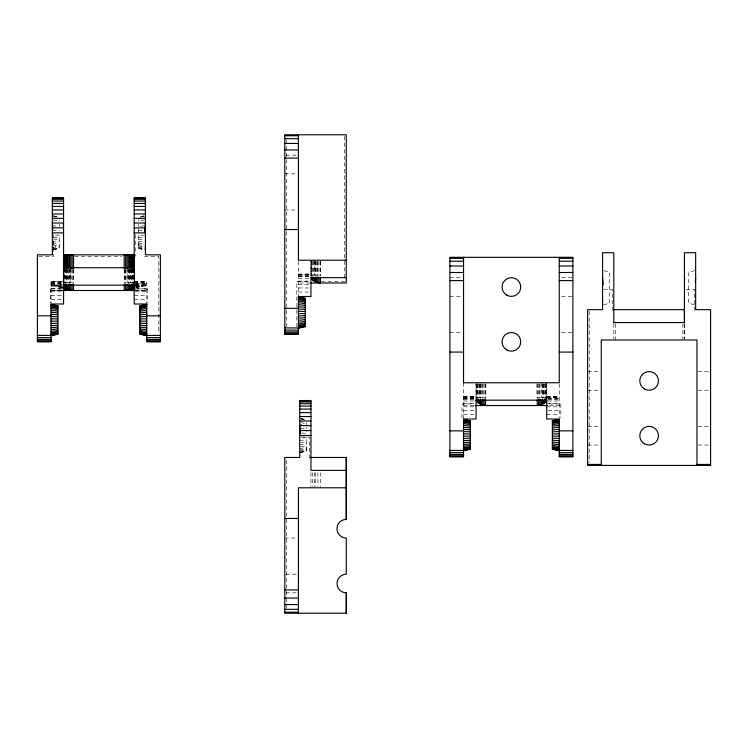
<?xml version="1.0" encoding="UTF-8"?>
<svg xmlns="http://www.w3.org/2000/svg" width="748" height="748" viewBox="0 0 748 748"><rect width="100%" height="100%" fill="white"/><g stroke="black" fill="none" stroke-linecap="round" stroke-linejoin="round"><path stroke-width="0.56" stroke-dasharray="3.74 2.81" d="M63.561 283.913L63.561 268.719M286.353 608.133L286.353 459.038M684.439 323.66L684.429 338.816L684.429 323.716M310.953 275.516L311 260.211L311.131 276.274M476.083 398.058L476.121 383.846M135.341 285.97L146.739 285.97L134.144 284.698L134.201 268.85M546.536 398.815L546.61 383.902M63.645 283.567L63.954 268.85M135.061 290.505L146.739 290.505L147.478 288.934L135.902 288.934M549.2 403.948L560.832 403.948L559.242 405.538L548.742 405.538M140.381 216.901L144.411 215.733M53.351 250L59.41 248.252L59.41 235.059L52.341 235.349M694.649 270.57L688.59 272.319L688.59 303.09L694.649 304.838M603.589 304.838L609.639 303.09L609.639 272.319L603.589 270.57M300.743 452.643L306.802 450.894L306.802 437.692L299.733 437.991M140.381 217.06L144.411 215.91M53.351 249.832L59.41 248.102M299.733 452.755L306.802 450.735M142.401 216.985L144.411 216.424M53.351 249.308L59.41 247.635M299.733 452.231L306.802 450.268M52.341 248.719L59.41 246.868M299.733 451.362L306.802 449.501M135.921 287.737L146.739 284.96L135.21 284.96M136.014 287.625L146.739 284.96L134.715 286.97M52.341 247.532L59.41 245.811M299.733 450.165L306.802 448.454M136.043 287.428L146.739 284.96L135.986 287.157M144.411 219.921L138.361 221.24L138.361 219.921M53.351 245.821L59.41 244.493M299.733 448.678L306.802 447.136M52.341 244.278L59.41 242.941M300.743 446.724L306.802 445.584M52.341 242.287L59.41 241.183M299.733 444.929L306.802 443.826M140.381 226.233L145.421 225.625M53.351 239.986L59.41 239.257M300.743 442.629L306.802 441.9M61.28 285.97L51.032 285.97L61.336 284.932M53.351 237.696L59.41 237.2M299.733 440.413L306.802 439.843M51.032 285.97L61.327 285.297M61.86 288.934L50.294 288.934L51.032 290.505L61.373 290.046M138.361 230.683L143.401 230.468M61.542 290.505L51.032 290.505L61.467 290.271M51.032 290.505L62.14 290.411M285.923 155.173L297.283 155.173M284.792 173.807L297.283 173.807M284.792 209.973L297.283 209.973M38.971 256.396L53.435 256.396L53.435 234.442M74.678 256.396L121.943 256.396M144.336 256.396L158.8 256.396L158.8 333.234M298.424 274.058L310.953 274.058M298.424 274.189L310.953 274.189M298.424 274.591L310.953 274.591M298.424 274.974L310.953 274.974M298.424 275.778L310.953 275.778M298.424 276.405L309.812 276.405M298.424 276.61L309.812 276.61M449.913 277.714L462.404 277.714M561.514 277.714L572.884 277.714M298.424 278.462L309.812 278.462M298.424 281.108L310.953 281.108M296.834 326.857L296.834 281.407L309.672 281.407M321.341 281.407L344.688 281.407L344.688 279.088M63.561 281.566L51.032 281.566L51.032 303.323M134.21 281.566L146.739 281.566L146.739 303.323M51.032 281.697L63.561 281.697M134.21 281.697L146.739 281.697M51.032 282.099L63.561 282.099M134.21 282.099L146.739 282.099M51.032 282.482L63.561 282.482M134.21 282.482L146.739 282.482M309.999 282.996L298.424 282.996L296.834 281.407M51.032 283.286L63.561 283.286L63.561 269.467M134.21 283.286L146.739 283.286M51.032 283.913L62.421 283.913M146.739 283.913L134.21 283.913L134.21 269.467M51.032 284.118L62.421 284.118M135.341 284.118L146.739 284.118M298.424 284.287L310.953 284.287M63.711 284.96L51.032 284.96L61.85 287.737M298.424 287.961L309.812 287.961M51.032 288.616L61.28 288.616M135.341 288.616L146.739 288.616M603.664 289.27L612.229 289.27L612.229 311.233M686.01 289.27L694.565 289.27L694.565 311.233M51.032 291.795L61.28 291.795M135.341 291.795L146.739 291.795M298.424 292.047L310.953 292.047M51.032 295.469L61.28 295.469M134.21 295.469L146.739 295.469M449.913 296.348L462.404 296.348M561.514 296.348L572.884 296.348M51.032 299.555L61.28 299.555M134.21 299.555L146.739 299.555M449.913 332.514L462.404 332.514M561.514 332.514L571.743 332.514M587.629 371.588L600.13 371.588M698.099 371.588L710.6 371.588M587.629 390.222L600.13 390.222M698.099 390.222L710.6 390.222M463.545 396.599L476.074 396.599M546.713 396.599L559.242 396.599M463.545 396.73L476.074 396.73M546.713 396.73L559.242 396.73M463.545 397.132L476.074 397.132M546.713 397.132L559.242 397.132M463.545 397.515L476.074 397.515M546.713 397.515L559.242 397.515M463.545 398.319L474.933 398.319M547.854 398.319L559.242 398.319M463.545 398.946L474.933 398.946M547.854 398.946L559.242 398.946M463.545 399.142L474.933 399.142M547.854 399.142L559.242 399.142M463.545 401.003L476.074 401.003M547.854 401.003L559.242 401.003M463.545 403.649L476.074 403.649M546.713 403.649L559.242 403.649M461.955 417.936L461.955 403.948L473.587 403.948M474.045 405.538L463.545 405.538L461.955 403.948M463.545 406.828L476.074 406.828M546.713 406.828L559.242 406.828M463.545 410.502L476.074 410.502M547.854 410.502L559.242 410.502M463.545 414.588L474.933 414.588M546.713 414.588L559.242 414.588M587.629 426.388L600.13 426.388M698.099 426.388L708.328 426.388M300.818 437.075L309.382 437.075L309.382 459.038M587.629 445.023L600.13 445.023M698.099 445.023L710.6 445.023M284.792 538.027L297.283 538.027M285.923 574.193L297.283 574.193M285.923 592.827L297.283 592.827M135.631 290.411L146.739 290.505L135.248 289.99M135.145 290.243L146.739 290.505M52.341 230.384L59.41 230.683M144.411 235.311L138.361 235.059L138.361 248.252L145.421 250.299M301.753 433.111L306.802 433.316L306.802 431.175M135.294 285.222L146.739 285.97M138.361 237.2L144.411 237.696M52.341 225.625L57.39 226.233M138.361 239.257L144.411 239.986M300.743 428.389L306.802 429.118L306.802 427.192M138.361 241.183L144.411 242.137M63.047 286.97L51.032 284.96L61.757 287.625M138.361 242.941L144.411 244.091M299.733 424.097L301.753 424.481M61.775 287.157L51.032 284.96L61.719 287.428M53.351 219.921L59.41 221.24L59.41 219.921M138.361 244.493L145.421 246.036M300.743 422.555L306.802 423.882M138.361 245.811L145.421 247.532M138.361 246.868L145.421 248.719M53.351 216.424L55.371 216.985M138.361 247.635L145.421 249.589M300.743 419.067L303.772 419.909M53.351 215.91L57.39 217.06M138.361 248.102L145.421 250.122M300.743 418.543L304.782 419.703M53.351 215.733L57.39 216.901M300.743 418.375L305.792 419.824M133.808 268.85L134.144 284.698M476.177 383.902L476.252 398.815M546.666 382.752L546.713 398.058M63.571 267.719L63.617 283.567M134.201 268.878L134.21 282.763M682.877 323.716L682.877 338.825M615.352 323.716L615.352 339.985M613.799 323.716L613.799 338.816M589.2 311.233L589.2 462.657M560.832 403.948L560.832 417.936M559.242 383.892L559.242 418.356M546.713 383.883L546.713 398.946M546.339 383.883L546.339 398.534M545.89 383.864L545.89 398.254M545.255 383.902L545.255 398.871M545.152 383.911L545.152 397.852M544.469 383.883L544.469 398.516M543.534 383.911L543.534 397.843M543.366 383.911L543.366 397.852M542.459 383.883L542.459 398.562M542.263 383.911L542.263 397.852M541.281 382.752L541.281 397.758M540 383.874L540 398.375M539.738 383.911L539.738 397.852M538.644 383.883L538.644 398.572M537.242 383.892L537.242 398.703M536.933 383.911L536.933 397.852M485.854 383.911L485.854 397.852M485.546 383.892L485.546 398.703M484.143 383.883L484.143 398.572M483.049 383.911L483.049 397.852M482.787 383.874L482.787 398.375M481.516 383.911L481.516 397.758M480.525 383.911L480.525 397.852M480.328 383.883L480.328 398.562M479.421 383.911L479.421 397.852M479.262 383.911L479.262 397.843M478.318 383.883L478.318 398.516M477.635 383.911L477.635 397.852M477.533 383.902L477.533 398.871M476.906 383.864L476.906 398.254M476.448 383.883L476.448 398.534M476.074 383.883L476.074 398.591M463.545 382.752L463.545 419.03M344.688 136.37L344.688 277.929M320.733 261.379L320.733 275.32M320.733 472.68L320.733 486.621M320.425 261.351L320.425 276.162M319.022 261.342L319.022 276.031M317.928 261.379L317.928 275.32M317.928 472.68L317.928 486.621M317.666 261.333L317.666 275.834M316.395 261.37L316.395 276.377M315.404 261.379L315.404 275.32M315.404 472.68L315.404 486.621M315.207 261.342L315.207 276.021M314.3 260.211L314.3 275.32M314.3 472.68L314.3 486.621M314.132 261.37L314.132 275.311M313.197 261.342L313.197 275.975M312.412 261.361L312.412 276.33M312.514 472.68L312.514 486.621M311.785 261.323L311.785 275.713M311.327 260.211L311.327 275.993M310.953 261.342L310.953 276.059M310.953 472.624L310.953 486.621M306.802 422.564L306.802 425.434M298.424 261.351L298.424 295.815M286.381 139.876L286.381 326.848M147.478 288.934L147.478 302.921M138.361 224.55L138.361 226.476M138.361 228.533L138.361 232.871M135.771 234.442L135.771 256.396M134.06 268.738L134.06 283.801M133.789 268.887L133.724 283.492M133.303 268.887L133.219 283.183M132.648 268.887L132.648 282.828M132.536 268.756L132.536 283.857M131.826 268.887L131.826 282.828M131.695 269.71L131.695 283.455M130.853 268.887L130.853 282.828M130.704 268.831L130.704 282.828M129.759 268.887L129.759 282.828M129.582 269.729L129.582 283.492M128.544 268.887L128.544 282.828M128.347 268.775L128.347 283.875M127.235 267.719L127.235 282.828M127.029 269.598L127.029 283.24M125.851 268.887L125.851 282.828M125.636 269.719L125.636 283.464M124.42 268.887L124.42 282.828M124.196 269.785L124.196 283.595M73.575 269.785L73.575 283.595M73.351 268.887L73.351 282.828M72.135 269.719L72.135 283.464M71.92 268.887L71.92 282.828M70.742 269.598L70.742 283.24M70.536 267.719L70.536 282.828M69.414 268.775L69.414 283.875M69.227 268.887L69.227 282.828M68.19 269.729L68.19 283.492M68.012 268.887L68.012 282.828M67.068 268.831L67.068 282.828M66.909 268.887L66.909 282.828M66.076 269.71L66.076 283.455M65.946 268.887L65.946 282.828M65.235 268.756L65.235 283.857M64.468 267.719L64.552 283.183M64.038 269.729L64.038 283.492M63.982 268.887L63.982 282.828M63.711 268.738L63.711 283.801M59.41 224.55L59.41 226.476M50.294 288.934L50.294 302.921"/><path stroke-width="1.12" d="M311.159 282.996L346.268 282.996L346.268 134.78L284.792 134.78L284.792 334.281L298.424 334.281L298.424 296.498L310.953 296.498L310.953 277.19L311.346 277.639M310.953 457.467L346.268 457.467L346.268 519.393A9.313 9.313 0 0 0 336.955 528.705A9.313 9.313 0 0 0 346.268 538.027L346.268 574.193A9.313 9.313 0 0 0 336.983 583.515A9.313 9.313 0 0 0 346.296 592.827L346.268 613.22L284.792 613.22L284.792 457.467L299.733 457.467L299.733 400.526L310.953 400.526L310.953 470.361L346.268 470.361M346.268 613.22L346.296 592.827M546.33 400.18L546.713 399.722L546.713 419.03L559.242 419.03L559.242 456.813L572.884 456.813L572.884 257.321L449.913 257.321L449.913 456.813L463.545 456.813L463.545 419.03L476.074 419.03L476.074 399.722L476.467 400.18M546.713 401.003L546.713 400.18L476.074 400.18M684.439 322.491L684.439 309.663L613.79 309.663M63.561 268.345L63.561 197.883L52.341 197.883L52.341 254.825L37.4 254.825L37.4 341.789L51.032 341.789L51.032 304.006L63.561 304.006L63.617 284.698L63.561 285.97M144.775 229.87L145.421 223.016L134.21 223.016M695.219 282.417L695.659 277.845M63.253 225.298L63.561 223.016L52.341 223.016L52.781 227.579M144.701 232.254L145.421 227.888L134.21 227.888M546.526 399.965C545.488 403.864 540.785 405.117 537.242 405.538L537.242 399.843M134.06 284.96L130.704 288.663L124.196 290.505L124.196 284.754M128.347 285.035L128.347 289.691L133.761 288.298M133.873 288.158L129.582 289.224L129.582 284.633M133.911 287.924L130.704 288.663L130.704 285.166M146.739 304.314L139.876 305.857L139.876 334.141L146.739 335.684M51.032 335.684L57.895 334.141L57.895 305.857L51.032 304.314M298.424 328.176L305.287 326.633L305.287 298.349L298.424 296.806M559.242 419.348L552.389 420.89L552.389 449.174L559.242 450.717M463.545 450.717L470.408 449.174L470.408 420.89L463.545 419.348M139.876 306.016L146.739 304.492M51.032 335.515L57.895 333.982M305.287 326.474L298.424 327.998L284.792 327.895M552.389 421.049L559.242 419.525M463.545 450.539L470.408 449.015M139.876 306.493L146.739 305.016M51.032 334.992L57.895 333.514M298.424 327.484L305.287 326.006M552.389 421.517L559.242 420.049M463.545 450.025L470.408 448.548M133.845 287.597L131.695 288.036L131.695 284.595M139.876 307.26L146.739 305.876M51.032 334.132L57.895 332.748M298.424 326.624L305.287 325.23M552.389 422.293L559.242 420.9M463.545 449.165L470.408 447.772M139.876 308.316L146.739 307.045M51.032 332.963L57.895 331.682M298.424 325.455L305.287 324.174M552.389 423.349L559.242 422.078M463.545 447.996L470.408 446.715M134.715 286.97L132.536 287.335L132.536 285.016M139.876 309.635L146.739 308.503M51.032 331.495L57.895 330.373M298.424 323.987L305.287 322.856M552.389 424.668L559.242 423.536M463.545 446.528L470.408 445.397M139.876 311.187L146.739 310.224M51.032 329.784L57.895 328.821M298.424 322.276L305.287 321.313M552.389 426.22L559.242 425.257M463.545 444.808L470.408 443.854M139.876 312.935L146.739 312.159M51.032 327.848L57.895 327.072M298.424 320.331L305.287 319.564M552.389 427.959L559.242 427.192M463.545 442.872L470.408 442.105M139.876 314.833L146.739 314.272M51.032 325.735L57.895 325.165M298.424 318.227L305.287 317.657M552.389 429.866L559.242 429.305M463.545 440.759L470.408 440.198M139.876 316.853L146.739 316.516M51.032 323.491L57.895 323.145M298.424 315.983L305.287 315.637M552.389 431.886L559.242 431.54M463.545 438.524L470.408 438.178M63.673 289.944L69.414 289.691L73.575 290.505L73.575 284.754M63.617 285.147L134.21 285.147L134.21 285.97M63.786 290.215L70.742 290.065L70.742 284.38M298.424 313.664L305.287 313.552M139.876 318.947L146.739 318.826M51.032 321.173L57.895 321.06M552.389 433.98L559.242 433.859M463.545 436.206L470.408 436.093M63.253 290.411L72.135 290.336L72.135 284.605M284.792 135.762L298.424 135.762M284.792 138.679L298.424 138.679M284.792 143.448L298.424 143.448M284.792 149.965L298.424 149.965M284.792 158.071L298.424 158.071M52.341 198.239L63.561 198.239M134.21 198.239L145.421 198.239M52.341 199.305L63.561 199.305M134.21 199.305L145.421 199.305M52.341 201.044L63.561 201.044M134.21 201.044L145.421 201.044M52.341 203.437L63.561 203.437M134.21 203.437L145.421 203.437M52.341 206.429L63.561 206.429M134.21 206.429L145.421 206.429M52.341 209.964L63.561 209.964M134.21 209.964L145.421 209.964M52.341 213.956L63.561 213.956M134.21 213.956L145.421 213.956M52.341 218.332L63.561 218.332M134.21 218.332L145.421 218.332M63.561 227.888L52.341 227.888L52.706 230.075M284.792 229.533L298.424 229.533M52.341 232.871L63.561 232.871M134.21 232.871L145.421 232.871M63.561 254.825L134.21 254.825M449.913 258.303L463.545 258.303M559.242 258.303L572.884 258.303M346.268 260.211L298.424 260.211L298.424 134.78M449.913 261.22L463.545 261.22M559.242 261.22L572.884 261.22M449.913 265.989L463.545 265.989M559.242 265.989L572.884 265.989M63.561 267.719L134.21 267.719M449.913 272.506L463.545 272.506M559.242 272.506L572.884 272.506M310.953 277.639L346.268 277.639M449.913 280.612L463.545 280.612M559.242 280.612L572.884 280.612M62.701 290.505L134.341 290.505M284.792 308.316L298.424 308.316M37.4 315.824L51.032 315.824M146.739 315.824L160.371 315.824M613.79 322.556L684.439 322.556L684.439 252.721L695.659 252.721L695.659 309.663L710.6 309.663L710.6 465.415L587.629 465.415L587.629 309.663L602.579 309.663L602.579 252.721L613.79 252.721L613.799 322.491M284.792 330.12L298.424 330.12M284.792 331.906L298.424 331.906M284.792 333.206L298.424 333.206M284.792 334.01L298.424 334.01M37.4 335.403L51.032 335.403M146.739 335.403L160.371 335.403M37.4 337.629L51.032 337.629M146.739 337.629L160.371 337.629M37.4 339.414L51.032 339.414M146.739 339.414L160.371 339.414M37.4 340.723L51.032 340.723M146.739 340.723L160.371 340.723M37.4 341.518L51.032 341.518M146.739 341.518L160.371 341.518M449.913 352.074L463.545 352.074M559.242 352.074L572.884 352.074M299.733 400.881L310.953 400.881M299.733 401.938L310.953 401.938M299.733 403.686L310.953 403.686M475.12 405.538L547.667 405.538M299.733 406.08L310.953 406.08M299.733 409.072L310.953 409.072M299.733 412.597L310.953 412.597M299.733 416.599L310.953 416.599M299.733 420.974L310.953 420.974M310.953 425.649L299.733 425.649L300.275 431.362M310.953 430.53L299.733 430.53L300.275 433.803M449.913 430.857L463.545 430.857M559.242 430.857L572.884 430.857M299.733 435.504L310.953 435.504M449.913 450.436L463.545 450.436M559.242 450.436L572.884 450.436M449.913 452.652L463.545 452.652M559.242 452.652L572.884 452.652M449.913 454.438L463.545 454.438M559.242 454.438L572.884 454.438M449.913 455.747L463.545 455.747M559.242 455.747L572.884 455.747M449.913 456.551L463.545 456.551M559.242 456.551L572.884 456.551M587.629 464.433L601.261 464.433M696.968 464.433L710.6 464.433M346.268 487.79L298.424 487.79L298.424 613.22M284.792 518.467L298.424 518.467M284.792 589.929L298.424 589.929M284.792 598.035L298.424 598.035M284.792 604.552L298.424 604.552M284.792 609.321L298.424 609.321M284.792 612.238L298.424 612.238M134.154 285.147L134.21 304.006L146.739 304.006L146.739 341.789L160.371 341.789L160.371 254.825L145.421 254.825L145.421 197.883L134.21 197.883L134.21 268.345M134.518 290.411L125.636 290.336L125.636 284.605M298.424 311.318L305.287 311.439M51.032 318.826L57.895 318.947M139.876 321.06L146.739 321.173M463.545 433.859L470.408 433.98M552.389 436.093L559.242 436.206M133.986 290.215L127.029 290.065L127.029 284.38M128.347 289.691L134.098 289.944M298.424 308.999L305.287 309.345M51.032 316.516L57.895 316.853M139.876 323.145L146.739 323.491M463.545 431.54L470.408 431.886M552.389 438.178L559.242 438.524M298.424 306.764L305.287 307.325M51.032 314.272L57.895 314.833M139.876 325.165L146.739 325.735M463.545 429.305L470.408 429.866M552.389 440.198L559.242 440.759M298.424 304.651L305.287 305.418M51.032 312.159L57.895 312.935M139.876 327.072L146.739 327.848M463.545 427.192L470.408 427.959M552.389 442.105L559.242 442.872M311.14 277.424C312.178 281.323 316.881 282.576 320.425 282.996L320.425 277.302M476.261 399.965C477.299 403.864 482.002 405.117 485.546 405.538L485.546 399.843M298.424 302.716L305.287 303.679M51.032 310.224L57.895 311.187M139.876 328.821L146.739 329.784M463.545 425.257L470.408 426.22M552.389 443.854L559.242 444.808M298.424 300.995L305.287 302.127M51.032 308.503L57.895 309.635M139.876 330.373L146.739 331.495M463.545 423.536L470.408 424.668M552.389 445.397L559.242 446.528M63.047 286.97L65.235 287.335L69.414 289.691L69.414 285.035M298.424 299.537L305.287 300.808M51.032 307.045L57.895 308.316M139.876 331.682L146.739 332.963M463.545 422.078L470.408 423.349M552.389 446.715L559.242 447.996M298.424 298.359L305.287 299.752M51.032 305.876L57.895 307.26M139.876 332.748L146.739 334.132M463.545 420.9L470.408 422.293M552.389 447.772L559.242 449.165M62.851 287.372L66.076 288.036L66.076 284.595M298.424 297.508L305.287 298.976M51.032 305.016L57.895 306.493M139.876 333.514L146.739 334.992M463.545 420.049L470.408 421.517M552.389 448.548L559.242 450.025M298.424 296.984L305.287 298.508M51.032 304.492L57.895 306.016M139.876 333.982L146.739 335.515M463.545 419.525L470.408 421.049M552.389 449.015L559.242 450.539M62.795 287.681L67.068 288.663L67.068 285.166M62.823 287.887L68.19 289.224L68.19 284.633M62.925 288.017L69.414 289.691M63.711 284.96L65.235 287.335L65.235 285.016M684.439 277.845L684.747 280.135M602.579 277.845L603.225 284.698M696.968 465.415L696.968 339.985L601.261 339.985L601.261 465.415M559.242 257.321L559.242 382.752L463.545 382.752L463.545 257.321M545.89 399.357L545.89 401.573M545.255 400.021L545.255 402.321M544.469 399.638L544.469 403.022M543.534 400.171L543.534 403.649M542.459 399.694L542.459 404.21M541.281 400.068L541.281 404.687M540 399.488L540 405.07M538.644 399.703L538.644 405.351M484.143 399.703L484.143 405.351M482.787 399.488L482.787 405.07M481.516 400.068L481.516 404.687M480.328 399.694L480.328 404.21M479.262 400.171L479.262 403.649M478.318 399.638L478.318 403.022M477.533 400.021L477.533 402.321M476.906 399.357L476.906 401.573M346.268 457.467L346.268 519.393M319.022 277.162L319.022 282.809M317.666 276.947L317.666 282.529M316.395 277.527L316.395 282.146M315.207 277.153L315.207 281.669M314.132 277.63L314.132 281.108M313.197 277.097L313.197 280.481M312.412 277.48L312.412 279.78M311.785 276.816L311.785 279.032M134.06 254.825L134.06 268.738M133.724 254.825L133.724 268.588M133.219 254.825L133.219 268.439M133.219 284.315L133.219 286.587M132.536 254.825L132.536 267.597M131.695 254.825L131.695 268.569M130.704 254.825L130.704 267.662M129.582 254.825L129.582 268.588M128.347 254.825L128.347 267.606M127.029 254.825L127.029 268.467M125.636 254.825L125.636 268.569M124.196 254.825L124.196 268.635M73.575 254.825L73.575 268.635M72.135 254.825L72.135 268.569M70.742 254.825L70.742 268.467M69.414 254.825L69.414 267.606M68.19 254.825L68.19 268.588M67.068 254.825L67.068 267.662M66.076 254.825L66.076 268.569M65.235 254.825L65.235 267.597M64.552 254.825L64.552 268.439M64.552 284.315L64.552 286.587M64.038 254.825L64.038 268.588M63.711 254.825L63.711 268.738M506.733 349.905A9.313 9.313 0 0 0 520.711 341.836A9.313 9.313 0 0 0 506.733 333.767A9.313 9.313 0 0 0 506.733 349.905M506.733 295.105A9.313 9.313 0 0 0 520.711 287.036A9.313 9.313 0 0 0 506.733 278.967A9.313 9.313 0 0 0 506.733 295.105M644.458 388.969A9.313 9.313 0 0 0 658.436 380.9A9.313 9.313 0 0 0 644.458 372.831A9.313 9.313 0 0 0 644.458 388.969M644.458 443.779A9.313 9.313 0 0 0 658.436 435.71A9.313 9.313 0 0 0 644.458 427.641A9.313 9.313 0 0 0 644.458 443.779"/></g></svg>
